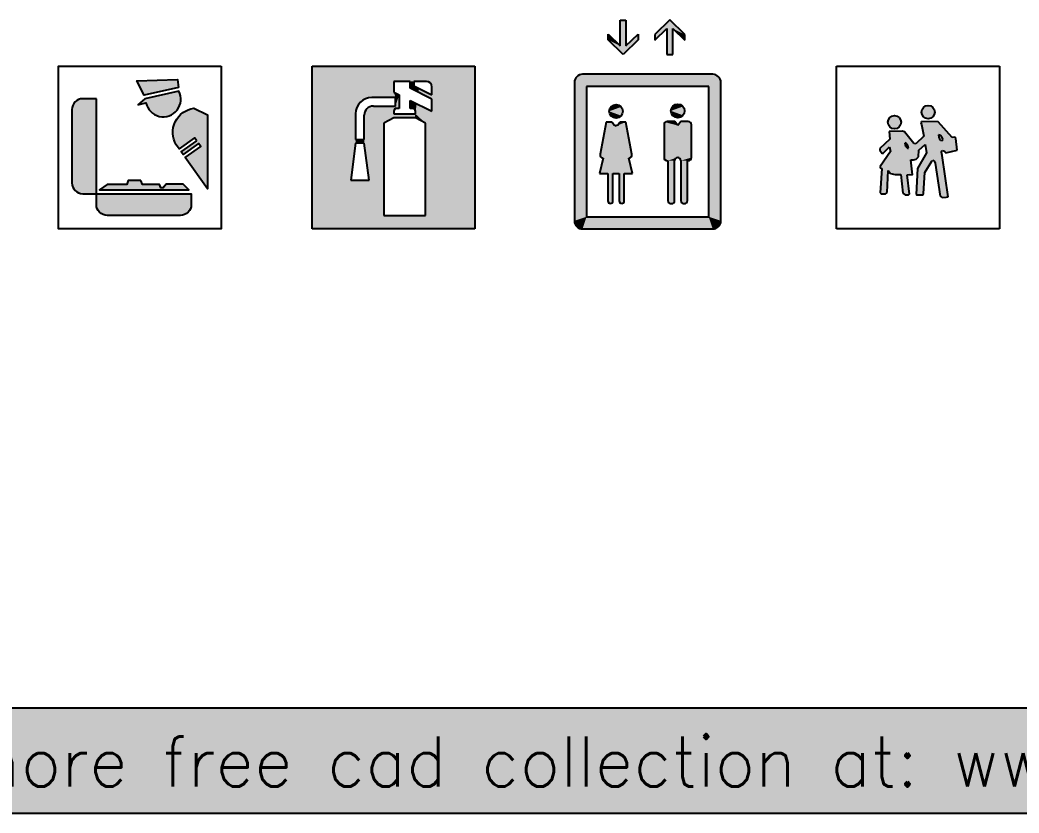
# Model space of a CAD drawing. Extents: x 1216 to 44401, y 2119 to 23617.
# Drawn here: x 32336 to 38474, y 2119 to 6991 of the extents above; entities that cross this region are included whole.
import ezdxf

# ---------------------------------------------------------------- set-up
doc = ezdxf.new("R2010")
doc.units = 0
doc.header["$LTSCALE"] = 10
doc.header["$MEASUREMENT"] = 0
doc.layers.get('0').update_dxf_attribs({"linetype": 'CONTINUOUS'})
doc.layers.add('www.cad-blocks.net', color=7, linetype='CONTINUOUS')
doc.styles.get("Standard").update_dxf_attribs({"font": 'ROMANC.SHX'})

# ---------------------------------------------------------------- blocks, each defined once
blk = doc.blocks.new('FORMAT')
at = {"true_color": 0x546d8e}
h = blk.add_hatch(color=155, dxfattribs=at)
h.set_gradient(color1=(68, 68, 68), color2=(84, 109, 142), tint=1)
h.paths.add_polyline_path([(44401.1, 1859), (44401.1, 2505.2), (4944.5, 2505.2), (4944.5, 1859)])
at = {"color": 155, "true_color": 0x546d8e}
for p, q in [((4944.5, 2505.2), (44401.1, 2505.2)), ((4944.5, 1859), (44401.1, 1859))]:
    blk.add_line(p, q, dxfattribs=at)
at = {"layer": 'www.cad-blocks.net', "insert": (29838.4, 2328.9), "char_height": 307.125, "attachment_point": 1}
blk.add_mtext_dynamic_manual_height_columns('{\\Fsimplex|c0;\\C255;\\c16777215;download more free cad collection at: www.cad-blocks.net}', width=45138.163, gutter_width=12.5, heights=[0], dxfattribs=at)
blk = doc.blocks.new('A$C43CF3C46')
at = {"color": 142, "true_color": 0x0094d4}
for p, q in [((233.3, 800), (150, 800)), ((233.3, 216.7), (233.3, 800)), ((83.3, 733.3), (83.3, 283.3)), ((150, 216.7), (233.3, 216.7))]:
    blk.add_line(p, q, dxfattribs=at)
for points in [[(1000, 1000), (1000, 0), (0, 0), (0, 1000)], [(737.6, 869.2), (526.1, 821.8), (481.1, 910.1), (731.8, 919.2)], [(507.3, 297.4), (429.6, 297.4), (419.6, 272.3), (298.9, 272.3), (252.8, 240), (802.4, 240), (767.2, 274.8), (662, 274.8), (644.4, 252.2), (629.3, 252.2), (621.7, 272.3), (517.4, 272.3)]]:
    blk.add_lwpolyline(points, close=True, dxfattribs=at)
for points in [[(488.6, 761.7), (538.2, 774.3, 1.140797), (740.3, 846.6), (531.4, 799.8)], [(849.7, 541.1), (836.2, 560.1), (741.1, 492.5), (723.6, 517.1, -0.533333), (832.5, 742.1), (916.7, 701.4), (916.7, 245.7), (779.7, 438.2), (874.8, 505.8), (861.3, 524.8), (766.2, 457.2), (754.6, 473.5)], [(300, 83.3, -0.414214), (233.3, 150), (233.3, 216.7), (816.7, 216.7), (816.7, 150, -0.414214), (750, 83.3)]]:
    blk.add_lwpolyline(points, format="xyb", close=True, dxfattribs=at)
for centre, start, end in [((150, 733.3), 90, 180), ((150, 283.3), 180, 270)]:
    blk.add_arc(centre, 66.7, start, end, dxfattribs=at)
at = {"color": 142, "linetype": 'CONTINUOUS', "true_color": 0x0094d4}
for points in [[(737.6, 869.2), (731.8, 919.2), (481.1, 910.1)], [(737.6, 869.2), (481.1, 910.1), (526.1, 821.8)], [(233.3, 216.7), (141.3, 799.4), (132.7, 797.7)], [(233.3, 216.7), (150, 800), (141.3, 799.4)], [(233.3, 216.7), (233.3, 800), (150, 800)], [(740.3, 846.6), (488.6, 761.7), (538.2, 774.3)], [(740.3, 846.6), (531.4, 799.8), (488.6, 761.7)], [(740.3, 846.6), (538.2, 774.3), (543.9, 755.8)], [(740.3, 846.6), (543.9, 755.8), (552.9, 738.6)], [(740.3, 846.6), (552.9, 738.6), (564.8, 723.3)], [(740.3, 846.6), (564.8, 723.3), (579.2, 710.4)], [(740.3, 846.6), (579.2, 710.4), (595.7, 700.2)], [(740.3, 846.6), (595.7, 700.2), (613.7, 693.2)], [(740.3, 846.6), (613.7, 693.2), (632.7, 689.5)], [(740.3, 846.6), (632.7, 689.5), (652.1, 689.2)], [(740.3, 846.6), (652.1, 689.2), (671.2, 692.3)], [(740.3, 846.6), (671.2, 692.3), (689.4, 698.9)], [(740.3, 846.6), (689.4, 698.9), (706.2, 708.5)], [(740.3, 846.6), (706.2, 708.5), (721, 721)], [(740.3, 846.6), (721, 721), (733.3, 736)], [(740.3, 846.6), (733.3, 736), (742.8, 752.9)], [(740.3, 846.6), (751.5, 809.7), (747.6, 828.7)], [(740.3, 846.6), (752.1, 790.3), (751.5, 809.7)], [(740.3, 846.6), (749.1, 771.2), (752.1, 790.3)], [(740.3, 846.6), (742.8, 752.9), (749.1, 771.2)], [(233.3, 216.7), (83.9, 742), (83.3, 733.3)], [(233.3, 216.7), (85.6, 750.6), (83.9, 742)], [(233.3, 216.7), (88.4, 758.8), (85.6, 750.6)], [(233.3, 216.7), (92.3, 766.7), (88.4, 758.8)], [(233.3, 216.7), (97.1, 773.9), (92.3, 766.7)], [(233.3, 216.7), (102.9, 780.5), (97.1, 773.9)], [(233.3, 216.7), (109.4, 786.2), (102.9, 780.5)], [(233.3, 216.7), (116.7, 791.1), (109.4, 786.2)], [(233.3, 216.7), (124.5, 794.9), (116.7, 791.1)], [(233.3, 216.7), (132.7, 797.7), (124.5, 794.9)], [(874.8, 505.8), (808.6, 736.7), (785.8, 727.5)], [(874.8, 505.8), (832.5, 742.1), (808.6, 736.7)], [(874.8, 505.8), (916.7, 701.4), (832.5, 742.1)], [(233.3, 216.7), (83.3, 733.3), (83.3, 283.3)], [(746.3, 698.6), (703.2, 587.2), (706.1, 562.8)], [(746.3, 698.6), (704.2, 611.7), (703.2, 587.2)], [(746.3, 698.6), (709.2, 635.7), (704.2, 611.7)], [(746.3, 698.6), (706.1, 562.8), (713, 539.2)], [(746.3, 698.6), (718.1, 658.6), (709.2, 635.7)], [(746.3, 698.6), (713, 539.2), (723.6, 517.1)], [(746.3, 698.6), (730.5, 679.8), (718.1, 658.6)], [(746.3, 698.6), (723.6, 517.1), (741.1, 492.5)], [(836.2, 560.1), (746.3, 698.6), (741.1, 492.5)], [(874.8, 505.8), (764.9, 714.7), (746.3, 698.6)], [(861.3, 524.8), (874.8, 505.8), (746.3, 698.6)], [(836.2, 560.1), (861.3, 524.8), (746.3, 698.6)], [(874.8, 505.8), (785.8, 727.5), (764.9, 714.7)], [(874.8, 505.8), (916.7, 245.7), (916.7, 701.4)], [(836.2, 560.1), (849.7, 541.1), (861.3, 524.8)], [(849.7, 541.1), (754.6, 473.5), (766.2, 457.2)], [(849.7, 541.1), (766.2, 457.2), (861.3, 524.8)], [(874.8, 505.8), (779.7, 438.2), (916.7, 245.7)], [(233.3, 216.7), (83.3, 283.3), (83.9, 274.6)], [(233.3, 216.7), (83.9, 274.6), (85.6, 266.1)], [(233.3, 216.7), (85.6, 266.1), (88.4, 257.8)], [(233.3, 216.7), (88.4, 257.8), (92.3, 250)], [(233.3, 216.7), (92.3, 250), (97.1, 242.7)], [(419.6, 272.3), (252.8, 240), (517.4, 272.3)], [(252.8, 240), (629.3, 252.2), (517.4, 272.3)], [(419.6, 272.3), (298.9, 272.3), (252.8, 240)], [(252.8, 240), (802.4, 240), (629.3, 252.2)], [(429.6, 297.4), (419.6, 272.3), (507.3, 297.4)], [(419.6, 272.3), (517.4, 272.3), (507.3, 297.4)], [(629.3, 252.2), (621.7, 272.3), (517.4, 272.3)], [(802.4, 240), (644.4, 252.2), (629.3, 252.2)], [(802.4, 240), (662, 274.8), (644.4, 252.2)], [(802.4, 240), (767.2, 274.8), (662, 274.8)], [(233.3, 216.7), (97.1, 242.7), (102.9, 236.2)], [(233.3, 216.7), (102.9, 236.2), (109.4, 230.4)], [(233.3, 216.7), (109.4, 230.4), (116.7, 225.6)], [(233.3, 216.7), (116.7, 225.6), (124.5, 221.7)], [(233.3, 216.7), (124.5, 221.7), (132.7, 218.9)], [(233.3, 216.7), (132.7, 218.9), (141.3, 217.2)], [(233.3, 216.7), (141.3, 217.2), (150, 216.7)], [(233.3, 216.7), (816.7, 150), (816.7, 216.7)], [(233.3, 216.7), (816.1, 141.3), (816.7, 150)], [(233.3, 216.7), (814.4, 132.7), (816.1, 141.3)], [(233.3, 216.7), (811.6, 124.5), (814.4, 132.7)], [(233.3, 216.7), (807.7, 116.7), (811.6, 124.5)], [(233.3, 216.7), (802.9, 109.4), (807.7, 116.7)], [(233.3, 216.7), (797.1, 102.9), (802.9, 109.4)], [(233.3, 216.7), (790.6, 97.1), (797.1, 102.9)], [(233.3, 216.7), (783.3, 92.3), (790.6, 97.1)], [(233.3, 216.7), (775.5, 88.4), (783.3, 92.3)], [(233.3, 216.7), (767.3, 85.6), (775.5, 88.4)], [(233.3, 216.7), (758.7, 83.9), (767.3, 85.6)], [(233.3, 216.7), (750, 83.3), (758.7, 83.9)], [(233.3, 216.7), (300, 83.3), (750, 83.3)], [(233.3, 216.7), (291.3, 83.9), (300, 83.3)], [(233.3, 216.7), (282.7, 85.6), (291.3, 83.9)], [(233.3, 216.7), (274.5, 88.4), (282.7, 85.6)], [(233.3, 216.7), (266.7, 92.3), (274.5, 88.4)], [(233.3, 216.7), (259.4, 97.1), (266.7, 92.3)], [(233.3, 216.7), (252.9, 102.9), (259.4, 97.1)], [(233.3, 216.7), (247.1, 109.4), (252.9, 102.9)], [(233.3, 216.7), (242.3, 116.7), (247.1, 109.4)], [(233.3, 216.7), (238.4, 124.5), (242.3, 116.7)], [(233.3, 216.7), (235.6, 132.7), (238.4, 124.5)], [(233.3, 216.7), (233.9, 141.3), (235.6, 132.7)], [(233.3, 216.7), (233.3, 150), (233.9, 141.3)]]:
    blk.add_solid(points, dxfattribs=at)
blk = doc.blocks.new('A$C21B73DBA')
at = {"color": 142, "true_color": 0x0094d4}
for p, q in [((0, 0), (0, 1000)), ((0, 1000), (1000, 1000)), ((1000, 1000), (1000, 0)), ((601.7, 906.7), (501.7, 906.7)), ((501.7, 906.7), (501.7, 840)), ((601.7, 864.5), (601.7, 906.7)), ((735, 797.9), (601.7, 864.5)), ((625, 906.7), (625, 879)), ((701.7, 906.7), (625, 906.7)), ((625, 879), (735, 824)), ((735, 824), (735, 873.3)), ((511.7, 808.3), (366.7, 808.3)), ((501.7, 840), (535, 823.3)), ((511.7, 755), (511.7, 808.3)), ((535, 823.3), (535, 740)), ((376.7, 755), (511.7, 755)), ((535, 740), (518.3, 740)), ((601.7, 740), (601.7, 790)), ((601.7, 790), (735, 723.3)), ((618.3, 740), (601.7, 740)), ((735, 723.3), (735, 797.9)), ((266.7, 708.3), (266.7, 550)), ((320, 550), (320, 698.3)), ((501.7, 683.3), (440, 650)), ((501.7, 723.3), (501.7, 706.7)), ((501.7, 706.7), (635, 706.7)), ((635, 683.3), (501.7, 683.3)), ((635, 706.7), (635, 723.3)), ((696.7, 650), (635, 683.3)), ((440, 650), (440, 83.3)), ((696.7, 83.3), (696.7, 650)), ((266.7, 526.7), (236.7, 300)), ((266.7, 550), (320, 550)), ((320, 526.7), (266.7, 526.7)), ((350, 300), (320, 526.7)), ((236.7, 300), (350, 300)), ((440, 83.3), (696.7, 83.3)), ((1000, 0), (0, 0))]:
    blk.add_line(p, q, dxfattribs=at)
for centre, radius, start, end in [((701.7, 873.3), 33.3, 360, 90), ((366.7, 708.3), 100, 90, 180), ((376.7, 698.3), 56.7, 90, 180), ((518.3, 723.3), 16.7, 90, 180), ((618.3, 723.3), 16.7, 0, 90)]:
    blk.add_arc(centre, radius, start, end, dxfattribs=at)
at = {"color": 142, "linetype": 'CONTINUOUS', "true_color": 0x0094d4}
for points in [[(625, 906.7), (676.4, 1000), (0, 1000)], [(601.7, 906.7), (625, 906.7), (0, 1000)], [(501.7, 906.7), (601.7, 906.7), (0, 1000)], [(501.7, 906.7), (0, 1000), (366.7, 808.3)], [(0, 1000), (328.4, 800.7), (340.8, 804.9)], [(0, 1000), (340.8, 804.9), (353.6, 807.5)], [(0, 1000), (353.6, 807.5), (366.7, 808.3)], [(0, 1000), (0, 732.3), (266.7, 655.4)], [(0, 1000), (266.7, 655.4), (266.7, 708.3)], [(0, 1000), (266.7, 708.3), (267.5, 721.4)], [(0, 1000), (267.5, 721.4), (270.1, 734.2)], [(0, 1000), (270.1, 734.2), (274.3, 746.6)], [(0, 1000), (274.3, 746.6), (280.1, 758.3)], [(0, 1000), (280.1, 758.3), (287.3, 769.2)], [(0, 1000), (287.3, 769.2), (296, 779)], [(0, 1000), (296, 779), (305.8, 787.7)], [(0, 1000), (305.8, 787.7), (316.7, 794.9)], [(0, 1000), (316.7, 794.9), (328.4, 800.7)], [(625, 906.7), (662.7, 906.7), (676.4, 1000)], [(676.4, 1000), (662.7, 906.7), (701.7, 906.7)], [(1000, 443.8), (1000, 1000), (676.4, 1000)], [(1000, 443.8), (676.4, 1000), (732.5, 886.1)], [(676.4, 1000), (701.7, 906.7), (706, 906.4)], [(676.4, 1000), (706, 906.4), (710.3, 905.5)], [(676.4, 1000), (710.3, 905.5), (714.4, 904.1)], [(676.4, 1000), (714.4, 904.1), (718.3, 902.2)], [(676.4, 1000), (718.3, 902.2), (722, 899.8)], [(676.4, 1000), (722, 899.8), (725.2, 896.9)], [(676.4, 1000), (725.2, 896.9), (728.1, 893.6)], [(676.4, 1000), (728.1, 893.6), (730.5, 890)], [(676.4, 1000), (730.5, 890), (732.5, 886.1)], [(501.7, 840), (501.7, 906.7), (366.7, 808.3)], [(601.7, 906.7), (601.7, 864.5), (652.8, 839)], [(601.7, 906.7), (652.8, 839), (625, 879)], [(601.7, 906.7), (625, 879), (625, 906.7)], [(652.8, 839), (656.3, 863.3), (625, 879)], [(735, 824), (656.3, 863.3), (652.8, 839)], [(1000, 443.8), (732.5, 886.1), (733.9, 882)], [(1000, 443.8), (733.9, 882), (734.7, 877.7)], [(1000, 443.8), (734.7, 877.7), (735, 873.3)], [(1000, 443.8), (735, 873.3), (735, 824)], [(511.7, 808.3), (501.7, 840), (366.7, 808.3)], [(511.7, 808.3), (535, 823.3), (501.7, 840)], [(511.7, 755), (516.2, 739.9), (535, 823.3)], [(511.7, 808.3), (511.7, 755), (535, 823.3)], [(516.2, 739.9), (518.3, 740), (535, 823.3)], [(518.3, 740), (535, 740), (535, 823.3)], [(735, 824), (652.8, 839), (735, 797.9)], [(1000, 443.8), (735, 824), (735, 723.3)], [(735, 824), (735, 797.9), (735, 723.3)], [(511.7, 755), (320.5, 705.7), (320, 698.3)], [(511.7, 755), (320, 698.3), (320, 640)], [(511.7, 755), (320, 640), (510, 737.8)], [(320, 640), (508.2, 736.6), (510, 737.8)], [(511.7, 755), (321.9, 713), (320.5, 705.7)], [(511.7, 755), (324.3, 720), (321.9, 713)], [(511.7, 755), (327.6, 726.7), (324.3, 720)], [(511.7, 755), (331.7, 732.8), (327.6, 726.7)], [(511.7, 755), (336.6, 738.4), (331.7, 732.8)], [(511.7, 755), (342.2, 743.3), (336.6, 738.4)], [(511.7, 755), (348.3, 747.4), (342.2, 743.3)], [(511.7, 755), (355, 750.7), (348.3, 747.4)], [(511.7, 755), (362, 753.1), (355, 750.7)], [(511.7, 755), (369.3, 754.5), (362, 753.1)], [(511.7, 755), (376.7, 755), (369.3, 754.5)], [(511.7, 755), (510, 737.8), (512, 738.7)], [(511.7, 755), (512, 738.7), (514, 739.4)], [(511.7, 755), (514, 739.4), (516.2, 739.9)], [(619.8, 781), (601.7, 790), (601.7, 740)], [(619.8, 781), (601.7, 740), (616.4, 740)], [(638.4, 771.6), (619.8, 781), (616.4, 740)], [(638.4, 771.6), (616.4, 740), (618.3, 740)], [(638.4, 771.6), (618.3, 740), (618.9, 740)], [(638.4, 771.6), (618.9, 740), (619.4, 740)], [(638.4, 771.6), (619.4, 740), (619.9, 739.9)], [(638.4, 771.6), (619.9, 739.9), (620.4, 739.9)], [(638.4, 771.6), (620.4, 739.9), (621, 739.8)], [(638.4, 771.6), (621, 739.8), (621.5, 739.7)], [(621.5, 739.7), (622.5, 739.5), (638.4, 771.6)], [(622.5, 739.5), (623.5, 739.2), (638.4, 771.6)], [(623.5, 739.2), (624.5, 738.8), (638.4, 771.6)], [(624.5, 738.8), (625.5, 738.4), (638.4, 771.6)], [(625.5, 738.4), (626.4, 737.9), (638.4, 771.6)], [(626.4, 737.9), (627.3, 737.4), (638.4, 771.6)], [(627.3, 737.4), (628.2, 736.8), (638.4, 771.6)], [(628.2, 736.8), (629, 736.1), (638.4, 771.6)], [(629, 736.1), (629.8, 735.4), (638.4, 771.6)], [(629.8, 735.4), (630.6, 734.6), (638.4, 771.6)], [(630.6, 734.6), (631.3, 733.8), (638.4, 771.6)], [(631.3, 733.8), (639, 771.3), (638.4, 771.6)], [(631.3, 733.8), (631.9, 733), (639, 771.3)], [(642.6, 769.5), (639, 771.3), (631.9, 733)], [(642.6, 769.5), (631.9, 733), (632.4, 732.3)], [(642.6, 769.5), (632.4, 732.3), (632.8, 731.6)], [(642.6, 769.5), (632.8, 731.6), (633.2, 730.8)], [(642.6, 769.5), (633.2, 730.8), (633.6, 730)], [(642.6, 769.5), (633.6, 730), (633.9, 729.2)], [(642.6, 769.5), (633.9, 729.2), (634.2, 728.4)], [(642.6, 769.5), (634.2, 728.4), (634.4, 727.6)], [(642.6, 769.5), (634.4, 727.6), (634.6, 726.7)], [(642.6, 769.5), (634.6, 726.7), (634.8, 725.9)], [(642.6, 769.5), (634.8, 725.9), (634.9, 725)], [(642.6, 769.5), (634.9, 725), (635, 724.2)], [(735, 723.3), (642.6, 769.5), (635, 717.9)], [(635, 723.3), (635, 717.9), (642.6, 769.5)], [(635, 723.3), (635, 717.9), (642.6, 769.5)], [(642.6, 769.5), (635, 724.2), (635, 723.3)], [(642.6, 769.5), (635, 723.3), (635, 717.9)], [(266.7, 550), (266.7, 655.4), (0, 732.3)], [(266.7, 550), (0, 732.3), (0, 553.3)], [(320, 640), (506.5, 735.1), (508.2, 736.6)], [(320, 640), (505.1, 733.5), (506.5, 735.1)], [(320, 640), (503.9, 731.7), (505.1, 733.5)], [(320, 640), (502.9, 729.7), (503.9, 731.7)], [(320, 640), (502.2, 727.6), (502.9, 729.7)], [(320, 640), (501.8, 725.5), (502.2, 727.6)], [(320, 640), (501.7, 723.3), (501.8, 725.5)], [(320, 640), (501.7, 683.3), (501.7, 723.3)], [(320, 640), (440, 650), (501.7, 683.3)], [(501.7, 683.3), (501.7, 706.7), (501.7, 723.3)], [(501.7, 683.3), (629.9, 683.3), (633.4, 706.7)], [(501.7, 683.3), (633.4, 706.7), (501.7, 706.7)], [(635, 706.7), (633.4, 706.7), (629.9, 683.3)], [(635, 706.7), (629.9, 683.3), (635, 683.3)], [(633.4, 706.7), (635, 706.7), (635, 717.9)], [(1000, 443.8), (735, 723.3), (635, 706.7)], [(735, 723.3), (635, 717.9), (635, 706.7)], [(1000, 443.8), (635, 706.7), (696.7, 650)], [(635, 706.7), (635, 683.3), (696.7, 650)], [(320, 640), (440, 605.4), (440, 650)], [(320, 640), (320, 550), (440, 605.4)], [(1000, 443.8), (696.7, 650), (696.7, 531.3)], [(236.7, 300), (257.8, 459.6), (0, 553.3)], [(236.7, 300), (0, 553.3), (0, 0)], [(266.7, 550), (0, 553.3), (257.8, 459.6)], [(320, 526.7), (440, 393.3), (440, 605.4)], [(320, 550), (320, 526.7), (440, 605.4)], [(266.7, 550), (257.8, 459.6), (266.7, 526.7)], [(266.7, 550), (266.7, 526.7), (320, 526.7)], [(320, 550), (266.7, 550), (320, 526.7)], [(320, 526.7), (332.5, 432.4), (440, 393.3)], [(1000, 0), (1000, 443.8), (696.7, 531.3)], [(1000, 0), (696.7, 531.3), (696.7, 83.3)], [(440, 83.3), (440, 393.3), (332.5, 432.4)], [(440, 83.3), (332.5, 432.4), (350, 300)], [(0, 0), (440, 83.3), (350, 300)], [(236.7, 300), (0, 0), (350, 300)], [(0, 0), (1000, 0), (440, 83.3)], [(1000, 0), (696.7, 83.3), (440, 83.3)]]:
    blk.add_solid(points, dxfattribs=at)
blk = doc.blocks.new('A$C4B280C9A')
at = {"color": 142, "true_color": 0x0094d4}
for p, q in [((281.6, 1124.2), (281.6, 1282.4)), ((281.6, 1282.4), (299.1, 1282.4)), ((299.1, 1282.4), (316.6, 1282.4)), ((316.6, 1282.4), (316.6, 1124.2)), ((586.3, 1283.8), (493.8, 1194.4)), ((493.8, 1159.2), (568.7, 1231.5)), ((568.7, 1231.5), (568.7, 1072.2)), ((678.9, 1194.4), (586.3, 1283.8)), ((604, 1072.2), (604, 1231.5)), ((604, 1231.5), (678.9, 1159.2)), ((207.1, 1161), (207.1, 1196)), ((207.1, 1196), (281.6, 1124.2)), ((316.6, 1124.2), (391, 1196)), ((391, 1196), (391, 1161)), ((493.8, 1194.4), (493.8, 1159.2)), ((678.9, 1159.2), (678.9, 1194.4)), ((299.1, 1072.2), (207.1, 1161)), ((391, 1161), (299.1, 1072.2)), ((568.7, 1072.2), (586.3, 1072.2)), ((586.3, 1072.2), (604, 1072.2)), ((850, 950), (50, 950)), ((0, 900), (0, 50)), ((75, 875), (75, 75)), ((825, 875), (75, 875)), ((825, 75), (825, 875)), ((900, 50), (900, 900)), ((195.7, 656.8), (158, 458.8)), ((231.7, 656.8), (195.7, 656.8)), ((315.7, 656.8), (279.7, 656.8)), ((353.4, 458.8), (315.7, 656.8)), ((551, 640.4), (551, 438.8)), ((617, 659.6), (570.2, 659.6)), ((635, 635.6), (617, 659.6)), ((653, 659.6), (635, 635.6)), ((699.8, 659.6), (653, 659.6)), ((719, 438.8), (719, 640.4)), ((177.7, 436), (153.7, 340)), ((357.7, 340), (333.7, 436)), ((637.4, 438.8), (635, 438.8)), ((570.2, 419.6), (575, 419.6)), ((575, 419.6), (575, 174.8)), ((615.8, 174.8), (615.8, 419.6)), ((654.2, 419.6), (654.2, 174.8)), ((695, 174.8), (695, 419.6)), ((695, 419.6), (699.8, 419.6)), ((153.7, 340), (205.3, 340)), ((205.3, 340), (205.3, 172)), ((236.5, 172), (236.5, 340)), ((236.5, 340), (255.7, 340)), ((255.7, 340), (274.9, 340)), ((274.9, 340), (274.9, 172)), ((306.1, 172), (306.1, 340)), ((306.1, 340), (357.7, 340)), ((594.2, 155.6), (596.6, 155.6)), ((673.4, 155.6), (675.8, 155.6)), ((75, 75), (825, 75)), ((50, 0), (850, 0))]:
    blk.add_line(p, q, dxfattribs=at)
for centre in [(255.7, 722.8), (635, 725.5)]:
    blk.add_circle(centre, 42, dxfattribs=at)
for centre, radius, start, end in [((50, 900), 50, 90, 180), ((850, 900), 50, 0, 90), ((271.3, 672.4), 42.5, 201.478, 248.522), ((240.1, 672.4), 42.5, 291.478, 338.522), ((570.2, 640.4), 19.2, 90, 180), ((699.8, 640.4), 19.2, 360, 90), ((176.9, 455.2), 19.2, 169.23001, 272.41134), ((334.5, 455.2), 19.2, 267.58866, 10.76999), ((570.2, 438.8), 19.2, 180, 270), ((635, 419.6), 19.2, 89.95682, 180.04318), ((635, 419.6), 19.2, 359.95682, 90.04318), ((699.8, 438.8), 19.2, 270, 0), ((221.4, 172.8), 16.2, 182.82658, 268.07977), ((220.4, 172.8), 16.2, 271.92023, 357.17342), ((291, 172.8), 16.2, 182.82658, 268.07977), ((290, 172.8), 16.2, 271.92023, 357.17342), ((594.2, 174.8), 19.2, 180, 270), ((596.6, 174.8), 19.2, 270, 0), ((673.4, 174.8), 19.2, 180, 270), ((675.8, 174.8), 19.2, 270, 360), ((50, 50), 50, 180, 270), ((850, 50), 50, 270, 0)]:
    blk.add_arc(centre, radius, start, end, dxfattribs=at)
at = {"color": 142, "linetype": 'CONTINUOUS', "true_color": 0x0094d4}
for points in [[(316.6, 1282.4), (281.6, 1124.2), (299.1, 1072.2)], [(316.6, 1282.4), (281.6, 1282.4), (281.6, 1124.2)], [(316.6, 1282.4), (299.1, 1282.4), (281.6, 1282.4)], [(316.6, 1282.4), (299.1, 1072.2), (316.6, 1124.2)], [(586.3, 1283.8), (493.8, 1159.2), (568.7, 1231.5)], [(586.3, 1283.8), (493.8, 1194.4), (493.8, 1159.2)], [(586.3, 1283.8), (568.7, 1072.2), (586.3, 1072.2)], [(586.3, 1283.8), (568.7, 1231.5), (568.7, 1072.2)], [(604, 1231.5), (586.3, 1283.8), (604, 1072.2)], [(586.3, 1283.8), (586.3, 1072.2), (604, 1072.2)], [(604, 1231.5), (678.9, 1194.4), (586.3, 1283.8)], [(604, 1231.5), (678.9, 1159.2), (678.9, 1194.4)], [(281.6, 1124.2), (207.1, 1196), (207.1, 1161)], [(299.1, 1072.2), (391, 1196), (316.6, 1124.2)], [(299.1, 1072.2), (391, 1161), (391, 1196)], [(281.6, 1124.2), (207.1, 1161), (299.1, 1072.2)], [(570.7, 875), (6.7, 925), (3.8, 919.1)], [(570.7, 875), (10.3, 930.4), (6.7, 925)], [(570.7, 875), (14.6, 935.4), (10.3, 930.4)], [(570.7, 875), (19.6, 939.7), (14.6, 935.4)], [(570.7, 875), (25, 943.3), (19.6, 939.7)], [(570.7, 875), (30.9, 946.2), (25, 943.3)], [(570.7, 875), (37.1, 948.3), (30.9, 946.2)], [(570.7, 875), (43.5, 949.6), (37.1, 948.3)], [(570.7, 875), (50, 950), (43.5, 949.6)], [(570.7, 875), (570.7, 950), (50, 950)], [(850, 950), (570.7, 875), (825, 875)], [(850, 950), (570.7, 950), (570.7, 875)], [(825, 556.7), (850, 950), (825, 875)], [(825, 556.7), (856.5, 949.6), (850, 950)], [(825, 556.7), (862.9, 948.3), (856.5, 949.6)], [(825, 556.7), (869.1, 946.2), (862.9, 948.3)], [(825, 556.7), (875, 943.3), (869.1, 946.2)], [(825, 556.7), (880.4, 939.7), (875, 943.3)], [(825, 556.7), (885.4, 935.4), (880.4, 939.7)], [(825, 556.7), (889.7, 930.4), (885.4, 935.4)], [(825, 556.7), (893.3, 925), (889.7, 930.4)], [(825, 556.7), (896.2, 919.1), (893.3, 925)], [(570.7, 875), (0.4, 906.5), (0, 900)], [(570.7, 875), (0, 900), (75, 875)], [(0, 900), (75, 556.7), (75, 875)], [(0, 900), (0, 556.7), (75, 556.7)], [(570.7, 875), (1.7, 912.9), (0.4, 906.5)], [(570.7, 875), (3.8, 919.1), (1.7, 912.9)], [(825, 556.7), (898.3, 912.9), (896.2, 919.1)], [(825, 556.7), (899.6, 906.5), (898.3, 912.9)], [(825, 556.7), (900, 900), (899.6, 906.5)], [(825, 556.7), (900, 556.7), (900, 900)], [(213.7, 722.8), (255.7, 764.8), (248.4, 764.1)], [(213.7, 722.8), (263, 764.1), (255.7, 764.8)], [(213.7, 722.8), (248.4, 764.1), (241.3, 762.3)], [(213.7, 722.8), (270.1, 762.3), (263, 764.1)], [(213.7, 722.8), (241.3, 762.3), (234.7, 759.2)], [(213.7, 722.8), (276.7, 759.2), (270.1, 762.3)], [(213.7, 722.8), (234.7, 759.2), (228.7, 755)], [(213.7, 722.8), (282.7, 755), (276.7, 759.2)], [(213.7, 722.8), (228.7, 755), (223.5, 749.8)], [(213.7, 722.8), (287.9, 749.8), (282.7, 755)], [(213.7, 722.8), (292.1, 743.8), (287.9, 749.8)], [(213.7, 722.8), (223.5, 749.8), (219.3, 743.8)], [(213.7, 722.8), (295.2, 737.2), (292.1, 743.8)], [(213.7, 722.8), (219.3, 743.8), (216.2, 737.2)], [(213.7, 722.8), (297.1, 730.1), (295.2, 737.2)], [(213.7, 722.8), (216.2, 737.2), (214.3, 730.1)], [(593, 725.5), (635, 767.5), (627.7, 766.9)], [(593, 725.5), (642.3, 766.9), (635, 767.5)], [(593, 725.5), (627.7, 766.9), (620.7, 765)], [(593, 725.5), (649.4, 765), (642.3, 766.9)], [(593, 725.5), (620.7, 765), (614, 761.9)], [(593, 725.5), (656, 761.9), (649.4, 765)], [(593, 725.5), (614, 761.9), (608, 757.7)], [(593, 725.5), (662, 757.7), (656, 761.9)], [(593, 725.5), (608, 757.7), (602.9, 752.5)], [(593, 725.5), (667.2, 752.5), (662, 757.7)], [(593, 725.5), (602.9, 752.5), (598.7, 746.5)], [(593, 725.5), (671.4, 746.5), (667.2, 752.5)], [(593, 725.5), (598.7, 746.5), (595.6, 739.9)], [(593, 725.5), (674.5, 739.9), (671.4, 746.5)], [(593, 725.5), (595.6, 739.9), (593.7, 732.8)], [(593, 725.5), (676.4, 732.8), (674.5, 739.9)], [(213.7, 722.8), (297.7, 722.8), (297.1, 730.1)], [(213.7, 722.8), (297.1, 715.5), (297.7, 722.8)], [(213.7, 722.8), (295.2, 708.4), (297.1, 715.5)], [(213.7, 722.8), (292.1, 701.8), (295.2, 708.4)], [(213.7, 722.8), (287.9, 695.8), (292.1, 701.8)], [(213.7, 722.8), (282.7, 690.6), (287.9, 695.8)], [(213.7, 722.8), (276.7, 686.4), (282.7, 690.6)], [(213.7, 722.8), (270.1, 683.3), (276.7, 686.4)], [(213.7, 722.8), (263, 681.4), (270.1, 683.3)], [(213.7, 722.8), (255.7, 680.8), (263, 681.4)], [(213.7, 722.8), (248.4, 681.4), (255.7, 680.8)], [(213.7, 722.8), (241.3, 683.3), (248.4, 681.4)], [(213.7, 722.8), (234.7, 686.4), (241.3, 683.3)], [(213.7, 722.8), (228.7, 690.6), (234.7, 686.4)], [(213.7, 722.8), (223.5, 695.8), (228.7, 690.6)], [(213.7, 722.8), (219.3, 701.8), (223.5, 695.8)], [(213.7, 722.8), (216.2, 708.4), (219.3, 701.8)], [(213.7, 722.8), (214.3, 715.5), (216.2, 708.4)], [(593, 725.5), (677, 725.5), (676.4, 732.8)], [(593, 725.5), (676.4, 718.2), (677, 725.5)], [(593, 725.5), (674.5, 711.2), (676.4, 718.2)], [(593, 725.5), (671.4, 704.5), (674.5, 711.2)], [(593, 725.5), (667.2, 698.5), (671.4, 704.5)], [(593, 725.5), (662, 693.4), (667.2, 698.5)], [(593, 725.5), (656, 689.2), (662, 693.4)], [(593, 725.5), (649.4, 686.1), (656, 689.2)], [(593, 725.5), (642.3, 684.2), (649.4, 686.1)], [(593, 725.5), (635, 683.5), (642.3, 684.2)], [(593, 725.5), (627.7, 684.2), (635, 683.5)], [(593, 725.5), (620.7, 686.1), (627.7, 684.2)], [(593, 725.5), (614, 689.2), (620.7, 686.1)], [(593, 725.5), (608, 693.4), (614, 689.2)], [(593, 725.5), (602.9, 698.5), (608, 693.4)], [(593, 725.5), (598.7, 704.5), (602.9, 698.5)], [(593, 725.5), (595.6, 711.2), (598.7, 704.5)], [(593, 725.5), (593.7, 718.2), (595.6, 711.2)], [(232.9, 654.1), (153.7, 340), (205.3, 340)], [(232.9, 654.1), (177.7, 436), (153.7, 340)], [(232.9, 654.1), (157.7, 455.9), (157.8, 453.1)], [(232.9, 654.1), (158, 458.8), (157.7, 455.9)], [(232.9, 654.1), (157.8, 453.1), (158.4, 450.2)], [(232.9, 654.1), (195.7, 656.8), (158, 458.8)], [(232.9, 654.1), (158.4, 450.2), (159.3, 447.5)], [(232.9, 654.1), (159.3, 447.5), (160.7, 445)], [(232.9, 654.1), (160.7, 445), (162.4, 442.7)], [(232.9, 654.1), (162.4, 442.7), (164.4, 440.6)], [(232.9, 654.1), (164.4, 440.6), (166.7, 438.9)], [(232.9, 654.1), (166.7, 438.9), (169.3, 437.6)], [(232.9, 654.1), (169.3, 437.6), (172, 436.6)], [(232.9, 654.1), (172, 436.6), (174.8, 436.1)], [(232.9, 654.1), (174.8, 436.1), (177.7, 436)], [(232.9, 654.1), (231.7, 656.8), (195.7, 656.8)], [(232.9, 654.1), (205.3, 172), (205.5, 170)], [(232.9, 654.1), (205.3, 340), (205.3, 172)], [(232.9, 654.1), (205.5, 170), (206, 168.1)], [(232.9, 654.1), (206, 168.1), (206.7, 166.2)], [(232.9, 654.1), (206.7, 166.2), (207.6, 164.4)], [(232.9, 654.1), (207.6, 164.4), (208.8, 162.8)], [(232.9, 654.1), (208.8, 162.8), (210.1, 161.3)], [(232.9, 654.1), (210.1, 161.3), (211.6, 160)], [(232.9, 654.1), (211.6, 160), (213.3, 158.9)], [(232.9, 654.1), (213.3, 158.9), (215.1, 158)], [(232.9, 654.1), (215.1, 158), (217, 157.3)], [(232.9, 654.1), (217, 157.3), (218.9, 156.8)], [(232.9, 654.1), (218.9, 156.8), (220.9, 156.6)], [(232.9, 654.1), (220.9, 156.6), (222.9, 156.8)], [(232.9, 654.1), (222.9, 156.8), (224.9, 157.3)], [(232.9, 654.1), (224.9, 157.3), (226.7, 158)], [(232.9, 654.1), (226.7, 158), (228.5, 158.9)], [(232.9, 654.1), (228.5, 158.9), (230.2, 160)], [(232.9, 654.1), (230.2, 160), (231.7, 161.3)], [(232.9, 654.1), (231.7, 161.3), (233, 162.8)], [(234.2, 651.6), (232.9, 654.1), (274.9, 340)], [(232.9, 654.1), (255.7, 340), (274.9, 340)], [(232.9, 654.1), (236.5, 340), (255.7, 340)], [(232.9, 654.1), (236.5, 172), (236.5, 340)], [(232.9, 654.1), (236.3, 170), (236.5, 172)], [(232.9, 654.1), (235.8, 168.1), (236.3, 170)], [(232.9, 654.1), (235.1, 166.2), (235.8, 168.1)], [(232.9, 654.1), (234.2, 164.4), (235.1, 166.2)], [(232.9, 654.1), (233, 162.8), (234.2, 164.4)], [(235.7, 649.1), (234.2, 651.6), (333.7, 436)], [(234.2, 651.6), (274.9, 340), (333.7, 436)], [(237.4, 646.7), (235.7, 649.1), (353.4, 458.8)], [(235.7, 649.1), (333.7, 436), (353.4, 458.8)], [(239.2, 644.4), (237.4, 646.7), (353.4, 458.8)], [(241.2, 642.3), (239.2, 644.4), (353.4, 458.8)], [(243.3, 640.3), (241.2, 642.3), (353.4, 458.8)], [(245.6, 638.5), (243.3, 640.3), (353.4, 458.8)], [(248, 636.8), (245.6, 638.5), (353.4, 458.8)], [(250.5, 635.3), (248, 636.8), (353.4, 458.8)], [(253, 634), (250.5, 635.3), (353.4, 458.8)], [(255.7, 632.8), (253, 634), (353.4, 458.8)], [(315.7, 656.8), (255.7, 632.8), (353.4, 458.8)], [(315.7, 656.8), (258.4, 634), (255.7, 632.8)], [(315.7, 656.8), (261, 635.3), (258.4, 634)], [(315.7, 656.8), (263.4, 636.8), (261, 635.3)], [(315.7, 656.8), (265.8, 638.5), (263.4, 636.8)], [(315.7, 656.8), (268.1, 640.3), (265.8, 638.5)], [(315.7, 656.8), (270.2, 642.3), (268.1, 640.3)], [(315.7, 656.8), (272.2, 644.4), (270.2, 642.3)], [(315.7, 656.8), (274, 646.7), (272.2, 644.4)], [(315.7, 656.8), (275.7, 649.1), (274, 646.7)], [(315.7, 656.8), (277.2, 651.6), (275.7, 649.1)], [(315.7, 656.8), (278.6, 654.1), (277.2, 651.6)], [(315.7, 656.8), (279.7, 656.8), (278.6, 654.1)], [(635, 635.6), (551.2, 642.9), (551, 640.4)], [(551, 438.8), (635, 438.8), (551, 640.4)], [(635, 438.8), (637.5, 438.6), (551, 640.4)], [(637.5, 438.6), (640, 438.1), (551, 640.4)], [(640, 438.1), (642.4, 437.3), (551, 640.4)], [(642.4, 437.3), (644.6, 436.2), (551, 640.4)], [(644.6, 436.2), (646.7, 434.8), (551, 640.4)], [(646.7, 434.8), (648.6, 433.1), (551, 640.4)], [(648.6, 433.1), (650.3, 431.2), (551, 640.4)], [(650.3, 431.2), (651.7, 429.2), (551, 640.4)], [(651.7, 429.2), (652.8, 426.9), (551, 640.4)], [(652.8, 426.9), (635, 635.6), (551, 640.4)], [(635, 635.6), (551.7, 645.3), (551.2, 642.9)], [(635, 635.6), (552.5, 647.7), (551.7, 645.3)], [(635, 635.6), (553.6, 650), (552.5, 647.7)], [(635, 635.6), (555, 652), (553.6, 650)], [(635, 635.6), (556.7, 653.9), (555, 652)], [(635, 635.6), (558.5, 655.6), (556.7, 653.9)], [(635, 635.6), (560.6, 657), (558.5, 655.6)], [(635, 635.6), (562.9, 658.1), (560.6, 657)], [(635, 635.6), (565.3, 658.9), (562.9, 658.1)], [(635, 635.6), (567.7, 659.4), (565.3, 658.9)], [(635, 635.6), (570.2, 659.6), (567.7, 659.4)], [(635, 635.6), (617, 659.6), (570.2, 659.6)], [(654.1, 422.1), (653, 659.6), (635, 635.6)], [(652.8, 426.9), (653.6, 424.5), (635, 635.6)], [(653.6, 424.5), (654.1, 422.1), (635, 635.6)], [(654.1, 422.1), (654.2, 419.6), (653, 659.6)], [(654.2, 419.6), (699.8, 659.6), (653, 659.6)], [(654.2, 419.6), (702.3, 659.4), (699.8, 659.6)], [(654.2, 419.6), (704.8, 658.9), (702.3, 659.4)], [(654.2, 419.6), (707.2, 658.1), (704.8, 658.9)], [(654.2, 419.6), (709.4, 657), (707.2, 658.1)], [(654.2, 419.6), (711.5, 655.6), (709.4, 657)], [(654.2, 419.6), (713.4, 653.9), (711.5, 655.6)], [(654.2, 419.6), (715.1, 652), (713.4, 653.9)], [(654.2, 419.6), (716.5, 650), (715.1, 652)], [(654.2, 419.6), (717.6, 647.7), (716.5, 650)], [(654.2, 419.6), (718.4, 645.3), (717.6, 647.7)], [(654.2, 419.6), (718.9, 642.9), (718.4, 645.3)], [(654.2, 419.6), (719, 640.4), (718.9, 642.9)], [(654.2, 419.6), (719, 438.8), (719, 640.4)], [(75, 75), (0, 556.7), (0, 50)], [(75, 75), (75, 556.7), (0, 556.7)], [(900, 556.7), (825, 75), (900, 50)], [(900, 556.7), (825, 556.7), (825, 75)], [(274.9, 340), (357.7, 340), (333.7, 436)], [(333.7, 436), (353.7, 455.9), (353.4, 458.8)], [(333.7, 436), (353.6, 453.1), (353.7, 455.9)], [(333.7, 436), (353.1, 450.2), (353.6, 453.1)], [(333.7, 436), (352.1, 447.5), (353.1, 450.2)], [(333.7, 436), (350.8, 445), (352.1, 447.5)], [(333.7, 436), (349, 442.7), (350.8, 445)], [(333.7, 436), (347, 440.6), (349, 442.7)], [(333.7, 436), (344.7, 438.9), (347, 440.6)], [(333.7, 436), (342.1, 437.6), (344.7, 438.9)], [(333.7, 436), (339.4, 436.6), (342.1, 437.6)], [(333.7, 436), (336.6, 436.1), (339.4, 436.6)], [(551, 438.8), (632.5, 438.6), (635, 438.8)], [(551, 438.8), (630.1, 438.1), (632.5, 438.6)], [(551, 438.8), (575, 419.6), (630.1, 438.1)], [(551, 438.8), (570.2, 419.6), (575, 419.6)], [(551, 438.8), (567.7, 419.7), (570.2, 419.6)], [(551, 438.8), (565.3, 420.2), (567.7, 419.7)], [(551, 438.8), (562.9, 421), (565.3, 420.2)], [(551, 438.8), (560.6, 422.1), (562.9, 421)], [(551, 438.8), (558.5, 423.5), (560.6, 422.1)], [(551, 438.8), (556.7, 425.2), (558.5, 423.5)], [(551, 438.8), (555, 427.1), (556.7, 425.2)], [(551, 438.8), (553.6, 429.2), (555, 427.1)], [(551, 438.8), (552.5, 431.4), (553.6, 429.2)], [(551, 438.8), (551.7, 433.8), (552.5, 431.4)], [(551, 438.8), (551.2, 436.2), (551.7, 433.8)], [(575, 419.6), (627.7, 437.3), (630.1, 438.1)], [(575, 419.6), (625.4, 436.2), (627.7, 437.3)], [(575, 419.6), (623.3, 434.8), (625.4, 436.2)], [(575, 419.6), (621.4, 433.1), (623.3, 434.8)], [(575, 419.6), (619.8, 431.2), (621.4, 433.1)], [(575, 419.6), (618.4, 429.2), (619.8, 431.2)], [(654.2, 419.6), (718.9, 436.2), (719, 438.8)], [(654.2, 419.6), (718.4, 433.8), (718.9, 436.2)], [(654.2, 419.6), (717.6, 431.4), (718.4, 433.8)], [(654.2, 419.6), (716.5, 429.2), (717.6, 431.4)], [(575, 419.6), (617.3, 426.9), (618.4, 429.2)], [(575, 419.6), (616.5, 424.5), (617.3, 426.9)], [(575, 419.6), (616, 422.1), (616.5, 424.5)], [(575, 419.6), (615.8, 419.6), (616, 422.1)], [(575, 419.6), (615.8, 174.8), (615.8, 419.6)], [(575, 419.6), (615.7, 172.2), (615.8, 174.8)], [(575, 419.6), (615.2, 169.8), (615.7, 172.2)], [(575, 419.6), (614.4, 167.4), (615.2, 169.8)], [(575, 419.6), (613.3, 165.2), (614.4, 167.4)], [(575, 419.6), (611.9, 163.1), (613.3, 165.2)], [(575, 419.6), (610.2, 161.2), (611.9, 163.1)], [(575, 419.6), (608.3, 159.5), (610.2, 161.2)], [(575, 419.6), (606.2, 158.1), (608.3, 159.5)], [(575, 419.6), (604, 157), (606.2, 158.1)], [(575, 419.6), (601.6, 156.2), (604, 157)], [(575, 419.6), (599.1, 155.7), (601.6, 156.2)], [(575, 419.6), (596.6, 155.6), (599.1, 155.7)], [(575, 419.6), (594.2, 155.6), (596.6, 155.6)], [(575, 419.6), (591.7, 155.7), (594.2, 155.6)], [(575, 419.6), (589.3, 156.2), (591.7, 155.7)], [(575, 419.6), (586.9, 157), (589.3, 156.2)], [(575, 419.6), (584.6, 158.1), (586.9, 157)], [(575, 419.6), (582.5, 159.5), (584.6, 158.1)], [(575, 419.6), (580.7, 161.2), (582.5, 159.5)], [(575, 419.6), (579, 163.1), (580.7, 161.2)], [(575, 419.6), (577.6, 165.2), (579, 163.1)], [(575, 419.6), (576.5, 167.4), (577.6, 165.2)], [(575, 419.6), (575.7, 169.8), (576.5, 167.4)], [(575, 419.6), (575.2, 172.2), (575.7, 169.8)], [(575, 419.6), (575, 174.8), (575.2, 172.2)], [(654.2, 419.6), (715.1, 427.1), (716.5, 429.2)], [(654.2, 419.6), (713.4, 425.2), (715.1, 427.1)], [(654.2, 419.6), (711.5, 423.5), (713.4, 425.2)], [(654.2, 419.6), (709.4, 422.1), (711.5, 423.5)], [(654.2, 419.6), (707.2, 421), (709.4, 422.1)], [(654.2, 419.6), (704.8, 420.2), (707.2, 421)], [(654.2, 419.6), (702.3, 419.7), (704.8, 420.2)], [(654.2, 419.6), (699.8, 419.6), (702.3, 419.7)], [(654.2, 419.6), (695, 419.6), (699.8, 419.6)], [(654.2, 419.6), (695, 174.8), (695, 419.6)], [(654.2, 419.6), (694.9, 172.2), (695, 174.8)], [(654.2, 419.6), (694.4, 169.8), (694.9, 172.2)], [(654.2, 419.6), (693.6, 167.4), (694.4, 169.8)], [(654.2, 419.6), (692.5, 165.2), (693.6, 167.4)], [(654.2, 419.6), (691.1, 163.1), (692.5, 165.2)], [(654.2, 419.6), (689.4, 161.2), (691.1, 163.1)], [(654.2, 419.6), (687.5, 159.5), (689.4, 161.2)], [(654.2, 419.6), (685.4, 158.1), (687.5, 159.5)], [(654.2, 419.6), (683.2, 157), (685.4, 158.1)], [(654.2, 419.6), (680.8, 156.2), (683.2, 157)], [(654.2, 419.6), (678.3, 155.7), (680.8, 156.2)], [(654.2, 419.6), (675.8, 155.6), (678.3, 155.7)], [(654.2, 419.6), (673.4, 155.6), (675.8, 155.6)], [(654.2, 419.6), (670.9, 155.7), (673.4, 155.6)], [(654.2, 419.6), (668.5, 156.2), (670.9, 155.7)], [(654.2, 419.6), (666.1, 157), (668.5, 156.2)], [(654.2, 419.6), (663.8, 158.1), (666.1, 157)], [(654.2, 419.6), (661.7, 159.5), (663.8, 158.1)], [(654.2, 419.6), (659.9, 161.2), (661.7, 159.5)], [(654.2, 419.6), (658.2, 163.1), (659.9, 161.2)], [(654.2, 419.6), (656.8, 165.2), (658.2, 163.1)], [(654.2, 419.6), (655.7, 167.4), (656.8, 165.2)], [(654.2, 419.6), (654.9, 169.8), (655.7, 167.4)], [(654.2, 419.6), (654.4, 172.2), (654.9, 169.8)], [(654.2, 419.6), (654.2, 174.8), (654.4, 172.2)], [(274.9, 340), (306.1, 340), (357.7, 340)], [(274.9, 340), (306.1, 172), (306.1, 340)], [(274.9, 340), (305.9, 170), (306.1, 172)], [(274.9, 340), (305.4, 168.1), (305.9, 170)], [(274.9, 340), (304.7, 166.2), (305.4, 168.1)], [(274.9, 340), (303.8, 164.4), (304.7, 166.2)], [(274.9, 340), (302.6, 162.8), (303.8, 164.4)], [(274.9, 340), (301.3, 161.3), (302.6, 162.8)], [(274.9, 340), (299.8, 160), (301.3, 161.3)], [(274.9, 340), (298.1, 158.9), (299.8, 160)], [(274.9, 340), (296.3, 158), (298.1, 158.9)], [(274.9, 340), (294.5, 157.3), (296.3, 158)], [(274.9, 340), (292.5, 156.8), (294.5, 157.3)], [(274.9, 340), (290.5, 156.6), (292.5, 156.8)], [(274.9, 340), (288.5, 156.8), (290.5, 156.6)], [(274.9, 340), (286.6, 157.3), (288.5, 156.8)], [(274.9, 340), (284.7, 158), (286.6, 157.3)], [(274.9, 340), (282.9, 158.9), (284.7, 158)], [(274.9, 340), (281.2, 160), (282.9, 158.9)], [(274.9, 340), (279.7, 161.3), (281.2, 160)], [(274.9, 340), (278.4, 162.8), (279.7, 161.3)], [(274.9, 340), (277.2, 164.4), (278.4, 162.8)], [(274.9, 340), (276.3, 166.2), (277.2, 164.4)], [(274.9, 340), (275.6, 168.1), (276.3, 166.2)], [(274.9, 340), (275.1, 170), (275.6, 168.1)], [(274.9, 340), (274.9, 172), (275.1, 170)], [(75, 75), (0, 50), (0.4, 43.5)], [(75, 75), (0.4, 43.5), (1.7, 37.1)], [(75, 75), (1.7, 37.1), (3.8, 30.9)], [(75, 75), (3.8, 30.9), (6.7, 25)], [(75, 75), (6.7, 25), (10.3, 19.6)], [(75, 75), (10.3, 19.6), (14.6, 14.6)], [(75, 75), (14.6, 14.6), (19.6, 10.3)], [(75, 75), (19.6, 10.3), (25, 6.7)], [(75, 75), (25, 6.7), (30.9, 3.8)], [(75, 75), (30.9, 3.8), (37.1, 1.7)], [(75, 75), (37.1, 1.7), (43.5, 0.4)], [(75, 75), (43.5, 0.4), (50, 0)], [(75, 75), (50, 0), (570.7, 0)], [(75, 75), (570.7, 0), (570.7, 75)], [(825, 75), (570.7, 0), (850, 0)], [(825, 75), (570.7, 75), (570.7, 0)], [(825, 75), (899.6, 43.5), (900, 50)], [(825, 75), (885.4, 14.6), (889.7, 19.6)], [(825, 75), (880.4, 10.3), (885.4, 14.6)], [(825, 75), (875, 6.7), (880.4, 10.3)], [(825, 75), (869.1, 3.8), (875, 6.7)], [(825, 75), (862.9, 1.7), (869.1, 3.8)], [(825, 75), (856.5, 0.4), (862.9, 1.7)], [(825, 75), (850, 0), (856.5, 0.4)], [(825, 75), (898.3, 37.1), (899.6, 43.5)], [(825, 75), (896.2, 30.9), (898.3, 37.1)], [(825, 75), (893.3, 25), (896.2, 30.9)], [(825, 75), (889.7, 19.6), (893.3, 25)]]:
    blk.add_solid(points, dxfattribs=at)
blk = doc.blocks.new('A$C0FD76EB8')
at = {"true_color": 0x0094d4}
h = blk.add_hatch(color=142, dxfattribs=at)
h.paths.add_polyline_path([(521.4, 718.2, 1), (603, 718.2, 1)])
h.paths.add_polyline_path([(314.6, 655.3, 1), (396.2, 655.3, 1)])
h.paths.add_polyline_path([(504.4, 483.7), (544.6, 518.8), (553.2, 468.2), (497.5, 370.6), (488.1, 211.3), (491.5, 208.8), (532.6, 208.8), (534.4, 218.2), (542.9, 346.6), (584.1, 416.9), (590.9, 423.7), (602.1, 414.3), (605.5, 404), (637.2, 201.1), (649.2, 193.4), (672.3, 195.1), (685.2, 196.8), (647.6, 452), (644.2, 470.9), (643.7, 473.5), (648.5, 481.1), (656.2, 479.4), (665.6, 473.4), (670.7, 467.4), (740.2, 483.7), (731.6, 555.6), (727.3, 563.4), (709.3, 561.6), (624.4, 657.9), (520.7, 659.6), (518.2, 651.1), (520.7, 641.6), (535.3, 570.6), (487.3, 523.5), (474.4, 524.3), (417.9, 597.1), (402.5, 600.5), (322.8, 599.7), (326.2, 552.6), (266.2, 493.5), (265.3, 484.9), (279.9, 464.4), (286.8, 465.2), (325.3, 503.8), (327.9, 495.2), (330.5, 476.4), (267, 384.3), (267.8, 375.8), (277.3, 370.6), (267.8, 221.6), (273, 216.5), (286.7, 215.6), (299.5, 215.6), (306.4, 220.8), (309.8, 224.2), (316.7, 358.6), (331.3, 341.5), (359.5, 333.8), (393.8, 333.8), (407.5, 219.1), (420.4, 208.8), (440.9, 210.5), (448.7, 213.1), (434.1, 332.9), (449.5, 334.7), (466.7, 332.1), (455.5, 424.6), (471.8, 424.6), (488.1, 429.7), (498.4, 440), (503.5, 443.4)])
h.paths.add_polyline_path([(423.8, 507.9), (421.2, 519.9), (418.7, 529.3), (428.1, 525.9), (438.4, 511.4), (441.8, 495.9), (435, 495.9), (429, 501.9)], flags=16)
h.paths.add_polyline_path([(627.8, 563.6), (626.9, 577.3), (638.1, 573.9), (645.8, 564.4), (654.3, 549), (648.3, 543), (638.1, 545.6), (632.1, 554.2)], flags=16)
at = {"color": 142, "true_color": 0x0094d4}
for p, q in [((0, 0), (0, 1000)), ((0, 1000), (1000, 1000)), ((1000, 1000), (1000, 0)), ((520.7, 659.6), (518.2, 651.1)), ((518.2, 651.1), (520.7, 641.6)), ((624.4, 657.9), (520.7, 659.6)), ((520.7, 641.6), (535.3, 570.6)), ((709.3, 561.6), (624.4, 657.9)), ((326.2, 552.6), (266.2, 493.5)), ((402.5, 600.5), (322.8, 599.7)), ((322.8, 599.7), (326.2, 552.6)), ((417.9, 597.1), (402.5, 600.5)), ((474.4, 524.3), (417.9, 597.1)), ((535.3, 570.6), (487.3, 523.5)), ((638.1, 573.9), (626.9, 577.3)), ((626.9, 577.3), (627.8, 563.6)), ((627.8, 563.6), (632.1, 554.2)), ((632.1, 554.2), (638.1, 545.6)), ((645.8, 564.4), (638.1, 573.9)), ((654.3, 549), (645.8, 564.4)), ((727.3, 563.4), (709.3, 561.6)), ((731.6, 555.6), (727.3, 563.4)), ((740.2, 483.7), (731.6, 555.6)), ((266.2, 493.5), (265.3, 484.9)), ((286.8, 465.2), (325.3, 503.8)), ((325.3, 503.8), (327.9, 495.2)), ((327.9, 495.2), (330.5, 476.4)), ((428.1, 525.9), (418.7, 529.3)), ((418.7, 529.3), (421.2, 519.9)), ((421.2, 519.9), (423.8, 507.9)), ((423.8, 507.9), (429, 501.9)), ((438.4, 511.4), (428.1, 525.9)), ((429, 501.9), (435, 495.9)), ((435, 495.9), (441.8, 495.9)), ((441.8, 495.9), (438.4, 511.4)), ((487.3, 523.5), (474.4, 524.3)), ((504.4, 483.7), (544.6, 518.8)), ((544.6, 518.8), (553.2, 468.2)), ((638.1, 545.6), (648.3, 543)), ((648.3, 543), (654.3, 549)), ((265.3, 484.9), (279.9, 464.4)), ((330.5, 476.4), (267, 384.3)), ((279.9, 464.4), (286.8, 465.2)), ((471.8, 424.6), (488.1, 429.7)), ((488.1, 429.7), (498.4, 440)), ((553.2, 468.2), (497.5, 370.6)), ((498.4, 440), (503.5, 443.4)), ((503.5, 443.4), (504.4, 483.7)), ((643.7, 473.5), (648.5, 481.1)), ((644.2, 470.9), (643.7, 473.5)), ((647.6, 452), (644.2, 470.9)), ((685.2, 196.8), (647.6, 452)), ((648.5, 481.1), (656.2, 479.4)), ((656.2, 479.4), (665.6, 473.4)), ((665.6, 473.4), (670.7, 467.4)), ((670.7, 467.4), (740.2, 483.7)), ((267, 384.3), (267.8, 375.8)), ((267.8, 375.8), (277.3, 370.6)), ((277.3, 370.6), (267.8, 221.6)), ((466.7, 332.1), (455.5, 424.6)), ((455.5, 424.6), (471.8, 424.6)), ((497.5, 370.6), (488.1, 211.3)), ((542.9, 346.6), (584.1, 416.9)), ((584.1, 416.9), (590.9, 423.7)), ((590.9, 423.7), (602.1, 414.3)), ((602.1, 414.3), (605.5, 404)), ((605.5, 404), (637.2, 201.1)), ((309.8, 224.2), (316.7, 358.6)), ((316.7, 358.6), (331.3, 341.5)), ((331.3, 341.5), (359.5, 333.8)), ((359.5, 333.8), (393.8, 333.8)), ((393.8, 333.8), (407.5, 219.1)), ((434.1, 332.9), (449.5, 334.7)), ((448.7, 213.1), (434.1, 332.9)), ((449.5, 334.7), (466.7, 332.1)), ((534.4, 218.2), (542.9, 346.6)), ((267.8, 221.6), (273, 216.5)), ((273, 216.5), (286.7, 215.6)), ((286.7, 215.6), (299.5, 215.6)), ((299.5, 215.6), (306.4, 220.8)), ((306.4, 220.8), (309.8, 224.2)), ((407.5, 219.1), (420.4, 208.8)), ((420.4, 208.8), (440.9, 210.5)), ((440.9, 210.5), (448.7, 213.1)), ((488.1, 211.3), (491.5, 208.8)), ((491.5, 208.8), (532.6, 208.8)), ((532.6, 208.8), (534.4, 218.2)), ((637.2, 201.1), (649.2, 193.4)), ((649.2, 193.4), (672.3, 195.1)), ((672.3, 195.1), (685.2, 196.8)), ((1000, 0), (0, 0))]:
    blk.add_line(p, q, dxfattribs=at)
for centre in [(562.2, 718.2), (355.4, 655.3)]:
    blk.add_circle(centre, 40.8, dxfattribs=at)

msp = doc.modelspace()

# ---------------------------------------------------------------- block references
for name, p in [('A$C4B280C9A', (35742.2, 5706.8)), ('A$C43CF3C46', (32571.6, 5706.8)), ('A$C21B73DBA', (34131, 5706.8)), ('A$C0FD76EB8', (37353.4, 5706.8))]:
    msp.add_blockref(name, p)
at = {"layer": 'www.cad-blocks.net'}
msp.add_blockref('FORMAT', (0, 260.3), dxfattribs=at)

doc.saveas('drawing.dxf')
